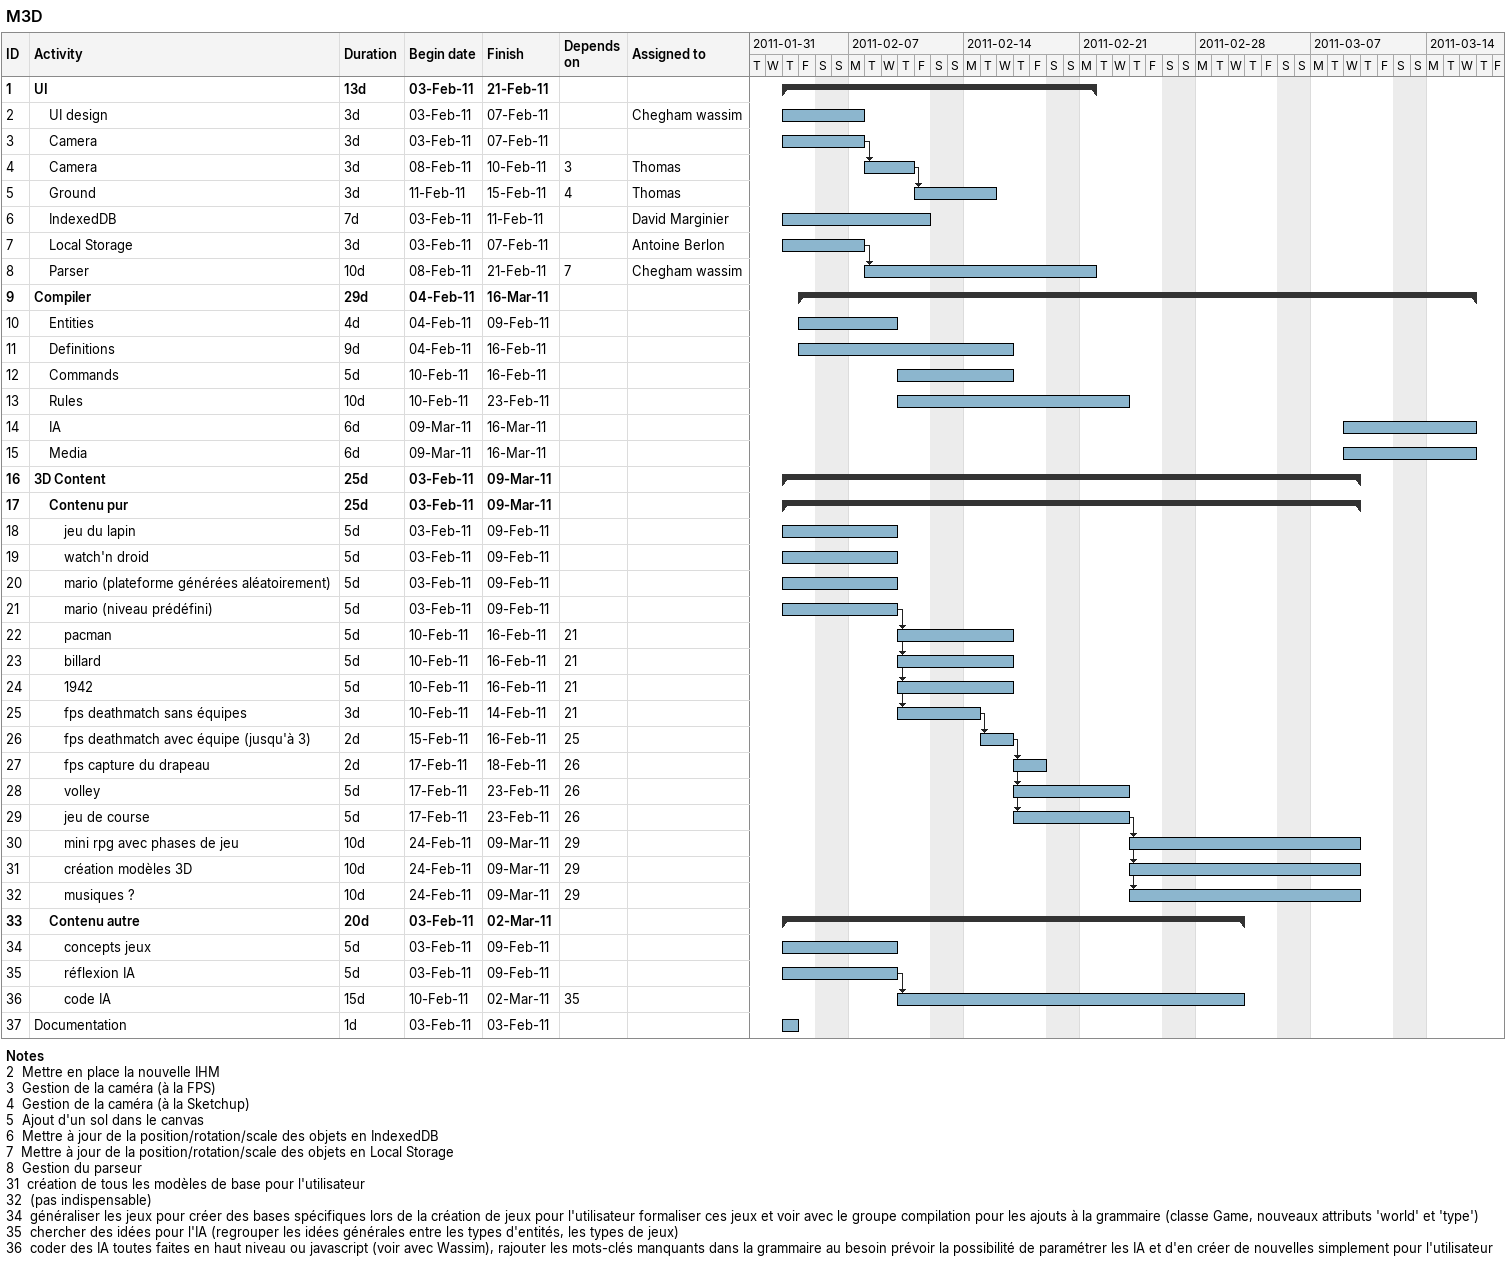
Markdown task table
M3D

| ID | Level | Task | Duration | Start | Finish | Predecessors | Resources |
|---|---|---|---|---|---|---|---|
| 1 | 1 | **UI** | 13d | 2011-02-03 | 2011-02-21 |  |  |
| 2 | 2 | UI design | 3d | 2011-02-03 | 2011-02-07 |  | Chegham wassim |
| 3 | 2 | Camera | 3d | 2011-02-03 | 2011-02-07 |  |  |
| 4 | 2 | Camera | 3d | 2011-02-08 | 2011-02-10 | 3 | Thomas |
| 5 | 2 | Ground | 3d | 2011-02-11 | 2011-02-15 | 4 | Thomas |
| 6 | 2 | IndexedDB | 7d | 2011-02-03 | 2011-02-11 |  | David Marginier |
| 7 | 2 | Local Storage | 3d | 2011-02-03 | 2011-02-07 |  | Antoine Berlon |
| 8 | 2 | Parser | 10d | 2011-02-08 | 2011-02-21 | 7 | Chegham wassim |
| 9 | 1 | **Compiler** | 29d | 2011-02-04 | 2011-03-16 |  |  |
| 10 | 2 | Entities | 4d | 2011-02-04 | 2011-02-09 |  |  |
| 11 | 2 | Definitions | 9d | 2011-02-04 | 2011-02-16 |  |  |
| 12 | 2 | Commands | 5d | 2011-02-10 | 2011-02-16 |  |  |
| 13 | 2 | Rules | 10d | 2011-02-10 | 2011-02-23 |  |  |
| 14 | 2 | IA | 6d | 2011-03-09 | 2011-03-16 |  |  |
| 15 | 2 | Media | 6d | 2011-03-09 | 2011-03-16 |  |  |
| 16 | 1 | **3D Content** | 25d | 2011-02-03 | 2011-03-09 |  |  |
| 17 | 2 | **Contenu pur** | 25d | 2011-02-03 | 2011-03-09 |  |  |
| 18 | 3 | jeu du lapin | 5d | 2011-02-03 | 2011-02-09 |  |  |
| 19 | 3 | watch'n droid | 5d | 2011-02-03 | 2011-02-09 |  |  |
| 20 | 3 | mario (plateforme générées aléatoirement) | 5d | 2011-02-03 | 2011-02-09 |  |  |
| 21 | 3 | mario (niveau prédéfini) | 5d | 2011-02-03 | 2011-02-09 |  |  |
| 22 | 3 | pacman | 5d | 2011-02-10 | 2011-02-16 | 21 |  |
| 23 | 3 | billard | 5d | 2011-02-10 | 2011-02-16 | 21 |  |
| 24 | 3 | 1942 | 5d | 2011-02-10 | 2011-02-16 | 21 |  |
| 25 | 3 | fps deathmatch sans équipes | 3d | 2011-02-10 | 2011-02-14 | 21 |  |
| 26 | 3 | fps deathmatch avec équipe (jusqu'à 3) | 2d | 2011-02-15 | 2011-02-16 | 25 |  |
| 27 | 3 | fps capture du drapeau | 2d | 2011-02-17 | 2011-02-18 | 26 |  |
| 28 | 3 | volley | 5d | 2011-02-17 | 2011-02-23 | 26 |  |
| 29 | 3 | jeu de course | 5d | 2011-02-17 | 2011-02-23 | 26 |  |
| 30 | 3 | mini rpg avec phases de jeu | 10d | 2011-02-24 | 2011-03-09 | 29 |  |
| 31 | 3 | création modèles 3D | 10d | 2011-02-24 | 2011-03-09 | 29 |  |
| 32 | 3 | musiques ? | 10d | 2011-02-24 | 2011-03-09 | 29 |  |
| 33 | 2 | **Contenu autre** | 20d | 2011-02-03 | 2011-03-02 |  |  |
| 34 | 3 | concepts jeux | 5d | 2011-02-03 | 2011-02-09 |  |  |
| 35 | 3 | réflexion IA | 5d | 2011-02-03 | 2011-02-09 |  |  |
| 36 | 3 | code IA | 15d | 2011-02-10 | 2011-03-02 | 35 |  |
| 37 | 1 | Documentation | 1d | 2011-02-03 | 2011-02-03 |  |  |

Notes
- 2: Mettre en place la nouvelle IHM
- 3: Gestion de la caméra (à la FPS)
- 4: Gestion de la caméra (à la Sketchup)
- 5: Ajout d'un sol dans le canvas
- 6: Mettre à jour de la position/rotation/scale des objets en IndexedDB
- 7: Mettre à jour de la position/rotation/scale des objets en Local Storage
- 8: Gestion du parseur
- 31: création de tous les modèles de base pour l'utilisateur
- 32: (pas indispensable)
- 34: généraliser les jeux pour créer des bases spécifiques lors de la création de jeux pour l'utilisateur formaliser ces jeux et voir avec le groupe compilation pour les ajouts à la grammaire (classe Game, nouveaux attributs 'world' et 'type')
- 35: chercher des idées pour l'IA (regrouper les idées générales entre les types d'entités, les types de jeux)
- 36: coder des IA toutes faites en haut niveau ou javascript (voir avec Wassim), rajouter les mots-clés manquants dans la grammaire au besoin prévoir la possibilité de paramétrer les IA et d'en créer de nouvelles simplement pour l'utilisateur
